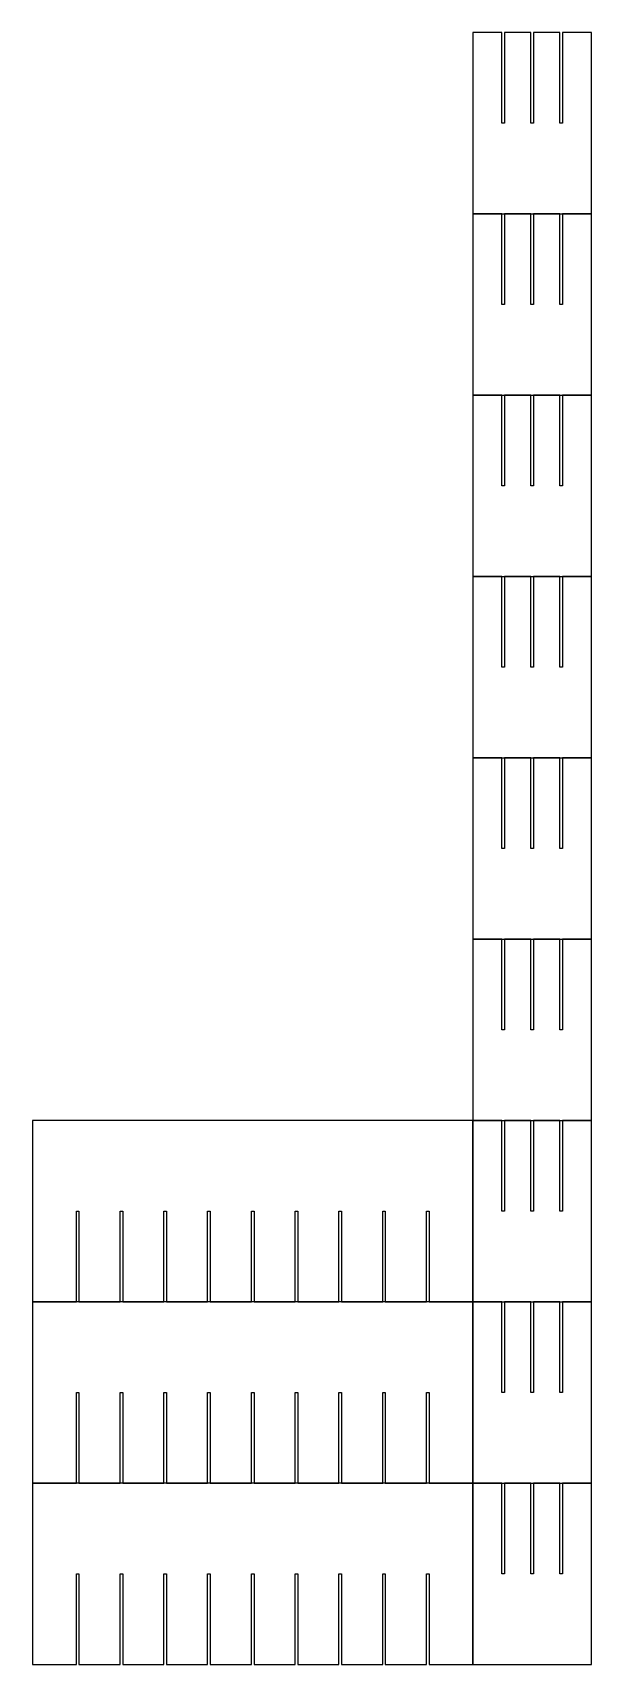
# Model space of a CAD drawing. Header units: metres. Extents: x 0 to 1079, y 350 to 3500.
import ezdxf

# ---------------------------------------------------------------- set-up
doc = ezdxf.new("R2010")
doc.units = ezdxf.units.M

msp = doc.modelspace()

# ---------------------------------------------------------------- linework, layer by layer
for p, q in [((906.001, 3500.01), (850.001, 3500.01)), ((850.001, 3500.01), (850.001, 3150.01)), ((906.001, 3325.01), (906.001, 3500.01)), ((962.001, 3500.01), (911.001, 3500.01)), ((911.001, 3500.01), (911.001, 3325.01)), ((962.001, 3325.01), (962.001, 3500.01)), ((1018, 3500.01), (967.001, 3500.01)), ((967.001, 3500.01), (967.001, 3325.01)), ((1018, 3325.01), (1018, 3500.01)), ((1079, 3500.01), (1023, 3500.01)), ((1023, 3500.01), (1023, 3325.01)), ((1079, 3150.01), (1079, 3500.01)), ((911.001, 3325.01), (906.001, 3325.01)), ((967.001, 3325.01), (962.001, 3325.01)), ((1023, 3325.01), (1018, 3325.01)), ((850.001, 3150.01), (1079, 3150.01)), ((906.001, 3150.01), (850.001, 3150.01)), ((850.001, 3150.01), (850.001, 2800.01)), ((906.001, 2975.01), (906.001, 3150.01)), ((962.001, 3150.01), (911.001, 3150.01)), ((911.001, 3150.01), (911.001, 2975.01)), ((962.001, 2975.01), (962.001, 3150.01)), ((1018, 3150.01), (967.001, 3150.01)), ((967.001, 3150.01), (967.001, 2975.01)), ((1018, 2975.01), (1018, 3150.01)), ((1079, 3150.01), (1023, 3150.01)), ((1023, 3150.01), (1023, 2975.01)), ((1079, 2800.01), (1079, 3150.01)), ((911.001, 2975.01), (906.001, 2975.01)), ((967.001, 2975.01), (962.001, 2975.01)), ((1023, 2975.01), (1018, 2975.01)), ((850.001, 2800.01), (1079, 2800.01)), ((906.001, 2800.01), (850.001, 2800.01)), ((850.001, 2800.01), (850.001, 2450.01)), ((906.001, 2625.01), (906.001, 2800.01)), ((962.001, 2800.01), (911.001, 2800.01)), ((911.001, 2800.01), (911.001, 2625.01)), ((962.001, 2625.01), (962.001, 2800.01)), ((1018, 2800.01), (967.001, 2800.01)), ((967.001, 2800.01), (967.001, 2625.01)), ((1018, 2625.01), (1018, 2800.01)), ((1079, 2800.01), (1023, 2800.01)), ((1023, 2800.01), (1023, 2625.01)), ((1079, 2450.01), (1079, 2800.01)), ((911.001, 2625.01), (906.001, 2625.01)), ((967.001, 2625.01), (962.001, 2625.01)), ((1023, 2625.01), (1018, 2625.01)), ((850.001, 2450.01), (1079, 2450.01)), ((906.001, 2450.01), (850.001, 2450.01)), ((850.001, 2450.01), (850.001, 2100.01)), ((906.001, 2275.01), (906.001, 2450.01)), ((962.001, 2450.01), (911.001, 2450.01)), ((911.001, 2450.01), (911.001, 2275.01)), ((962.001, 2275.01), (962.001, 2450.01)), ((1018, 2450.01), (967.001, 2450.01)), ((967.001, 2450.01), (967.001, 2275.01)), ((1018, 2275.01), (1018, 2450.01)), ((1079, 2450.01), (1023, 2450.01)), ((1023, 2450.01), (1023, 2275.01)), ((1079, 2100.01), (1079, 2450.01)), ((911.001, 2275.01), (906.001, 2275.01)), ((967.001, 2275.01), (962.001, 2275.01)), ((1023, 2275.01), (1018, 2275.01)), ((850.001, 2100.01), (1079, 2100.01)), ((906.001, 2100), (850.001, 2100)), ((850.001, 2100), (850.001, 1750)), ((906.001, 1925), (906.001, 2100)), ((962.001, 2100), (911.001, 2100)), ((911.001, 2100), (911.001, 1925)), ((962.001, 1925), (962.001, 2100)), ((1018, 2100), (967.001, 2100)), ((967.001, 2100), (967.001, 1925)), ((1018, 1925), (1018, 2100)), ((1079, 2100), (1023, 2100)), ((1023, 2100), (1023, 1925)), ((1079, 1750), (1079, 2100)), ((911.001, 1925), (906.001, 1925)), ((967.001, 1925), (962.001, 1925)), ((1023, 1925), (1018, 1925)), ((850.001, 1750), (1079, 1750)), ((906.001, 1750), (850.001, 1750)), ((850.001, 1750), (850.001, 1400)), ((906.001, 1575), (906.001, 1750)), ((962.001, 1750), (911.001, 1750)), ((911.001, 1750), (911.001, 1575)), ((962.001, 1575), (962.001, 1750)), ((1018, 1750), (967.001, 1750)), ((967.001, 1750), (967.001, 1575)), ((1018, 1575), (1018, 1750)), ((1079, 1750), (1023, 1750)), ((1023, 1750), (1023, 1575)), ((1079, 1400), (1079, 1750)), ((911.001, 1575), (906.001, 1575)), ((967.001, 1575), (962.001, 1575)), ((1023, 1575), (1018, 1575)), ((850, 1400), (0, 1400)), ((0, 1400), (0, 1050)), ((850, 1050), (850, 1400)), ((850.001, 1400), (1079, 1400)), ((906.001, 1400), (850.001, 1400)), ((850.001, 1400), (850.001, 1050)), ((906.001, 1225), (906.001, 1400)), ((962.001, 1400), (911.001, 1400)), ((911.001, 1400), (911.001, 1225)), ((962.001, 1225), (962.001, 1400)), ((1018, 1400), (967.001, 1400)), ((967.001, 1400), (967.001, 1225)), ((1018, 1225), (1018, 1400)), ((1079, 1400), (1023, 1400)), ((1023, 1400), (1023, 1225)), ((1079, 1050), (1079, 1400)), ((84.5, 1225), (89.5, 1225)), ((84.5, 1050), (84.5, 1225)), ((89.5, 1225), (89.5, 1050)), ((169, 1050), (169, 1225)), ((169, 1225), (174, 1225)), ((174, 1225), (174, 1050)), ((253.5, 1050), (253.5, 1225)), ((253.5, 1225), (258.5, 1225)), ((258.5, 1225), (258.5, 1050)), ((338, 1050), (338, 1225)), ((338, 1225), (343, 1225)), ((343, 1225), (343, 1050)), ((422.5, 1050), (422.5, 1225)), ((422.5, 1225), (427.5, 1225)), ((427.5, 1225), (427.5, 1050)), ((507, 1050), (507, 1225)), ((507, 1225), (512, 1225)), ((512, 1225), (512, 1050)), ((591.5, 1050), (591.5, 1225)), ((591.5, 1225), (596.5, 1225)), ((596.5, 1225), (596.5, 1050)), ((676, 1050), (676, 1225)), ((676, 1225), (681, 1225)), ((681, 1225), (681, 1050)), ((760.5, 1050), (760.5, 1225)), ((760.5, 1225), (765.5, 1225)), ((765.5, 1225), (765.5, 1050)), ((911.001, 1225), (906.001, 1225)), ((967.001, 1225), (962.001, 1225)), ((1023, 1225), (1018, 1225)), ((0, 1050), (84.5, 1050)), ((850, 1050), (0, 1050)), ((0, 1050), (0, 700.002)), ((89.5, 1050), (169, 1050)), ((174, 1050), (253.5, 1050)), ((258.5, 1050), (338, 1050)), ((343, 1050), (422.5, 1050)), ((427.5, 1050), (507, 1050)), ((512, 1050), (591.5, 1050)), ((596.5, 1050), (676, 1050)), ((681, 1050), (760.5, 1050)), ((765.5, 1050), (850, 1050)), ((850, 700.002), (850, 1050)), ((850.001, 1050), (1079, 1050)), ((906.001, 1050), (850.001, 1050)), ((850.001, 1050), (850.001, 700.002)), ((906.001, 875.002), (906.001, 1050)), ((962.001, 1050), (911.001, 1050)), ((911.001, 1050), (911.001, 875.002)), ((962.001, 875.002), (962.001, 1050)), ((1018, 1050), (967.001, 1050)), ((967.001, 1050), (967.001, 875.002)), ((1018, 875.002), (1018, 1050)), ((1079, 1050), (1023, 1050)), ((1023, 1050), (1023, 875.002)), ((1079, 700.002), (1079, 1050)), ((84.5, 875.002), (89.5, 875.002)), ((84.5, 700.002), (84.5, 875.002)), ((89.5, 875.002), (89.5, 700.002)), ((169, 700.002), (169, 875.002)), ((169, 875.002), (174, 875.002)), ((174, 875.002), (174, 700.002)), ((253.5, 700.002), (253.5, 875.002)), ((253.5, 875.002), (258.5, 875.002)), ((258.5, 875.002), (258.5, 700.002)), ((338, 700.002), (338, 875.002)), ((338, 875.002), (343, 875.002)), ((343, 875.002), (343, 700.002)), ((422.5, 700.002), (422.5, 875.002)), ((422.5, 875.002), (427.5, 875.002)), ((427.5, 875.002), (427.5, 700.002)), ((507, 700.002), (507, 875.002)), ((507, 875.002), (512, 875.002)), ((512, 875.002), (512, 700.002)), ((591.5, 700.002), (591.5, 875.002)), ((591.5, 875.002), (596.5, 875.002)), ((596.5, 875.002), (596.5, 700.002)), ((676, 700.002), (676, 875.002)), ((676, 875.002), (681, 875.002)), ((681, 875.002), (681, 700.002)), ((760.5, 700.002), (760.5, 875.002)), ((760.5, 875.002), (765.5, 875.002)), ((765.5, 875.002), (765.5, 700.002)), ((911.001, 875.002), (906.001, 875.002)), ((967.001, 875.002), (962.001, 875.002)), ((1023, 875.002), (1018, 875.002)), ((0, 700.002), (84.5, 700.002)), ((850, 700.001), (0, 700.001)), ((0, 700.001), (0, 350.001)), ((89.5, 700.002), (169, 700.002)), ((174, 700.002), (253.5, 700.002)), ((258.5, 700.002), (338, 700.002)), ((343, 700.002), (422.5, 700.002)), ((427.5, 700.002), (507, 700.002)), ((512, 700.002), (591.5, 700.002)), ((596.5, 700.002), (676, 700.002)), ((681, 700.002), (760.5, 700.002)), ((765.5, 700.002), (850, 700.002)), ((850, 350.001), (850, 700.001)), ((850.001, 700.002), (1079, 700.002)), ((906.001, 700.001), (850.001, 700.001)), ((850.001, 700.001), (850.001, 350.001)), ((906.001, 525.001), (906.001, 700.001)), ((962.001, 700.001), (911.001, 700.001)), ((911.001, 700.001), (911.001, 525.001)), ((962.001, 525.001), (962.001, 700.001)), ((1018, 700.001), (967.001, 700.001)), ((967.001, 700.001), (967.001, 525.001)), ((1018, 525.001), (1018, 700.001)), ((1079, 700.001), (1023, 700.001)), ((1023, 700.001), (1023, 525.001)), ((1079, 350.001), (1079, 700.001)), ((84.5, 525.001), (89.5, 525.001)), ((84.5, 350.001), (84.5, 525.001)), ((89.5, 525.001), (89.5, 350.001)), ((169, 350.001), (169, 525.001)), ((169, 525.001), (174, 525.001)), ((174, 525.001), (174, 350.001)), ((253.5, 350.001), (253.5, 525.001)), ((253.5, 525.001), (258.5, 525.001)), ((258.5, 525.001), (258.5, 350.001)), ((338, 350.001), (338, 525.001)), ((338, 525.001), (343, 525.001)), ((343, 525.001), (343, 350.001)), ((422.5, 350.001), (422.5, 525.001)), ((422.5, 525.001), (427.5, 525.001)), ((427.5, 525.001), (427.5, 350.001)), ((507, 350.001), (507, 525.001)), ((507, 525.001), (512, 525.001)), ((512, 525.001), (512, 350.001)), ((591.5, 350.001), (591.5, 525.001)), ((591.5, 525.001), (596.5, 525.001)), ((596.5, 525.001), (596.5, 350.001)), ((676, 350.001), (676, 525.001)), ((676, 525.001), (681, 525.001)), ((681, 525.001), (681, 350.001)), ((760.5, 350.001), (760.5, 525.001)), ((760.5, 525.001), (765.5, 525.001)), ((765.5, 525.001), (765.5, 350.001)), ((911.001, 525.001), (906.001, 525.001)), ((967.001, 525.001), (962.001, 525.001)), ((1023, 525.001), (1018, 525.001)), ((0, 350.001), (84.5, 350.001)), ((89.5, 350.001), (169, 350.001)), ((174, 350.001), (253.5, 350.001)), ((258.5, 350.001), (338, 350.001)), ((343, 350.001), (422.5, 350.001)), ((427.5, 350.001), (507, 350.001)), ((512, 350.001), (591.5, 350.001)), ((596.5, 350.001), (676, 350.001)), ((681, 350.001), (760.5, 350.001)), ((765.5, 350.001), (850, 350.001)), ((850.001, 350.001), (1079, 350.001))]:
    msp.add_line(p, q)

doc.saveas('drawing.dxf')
